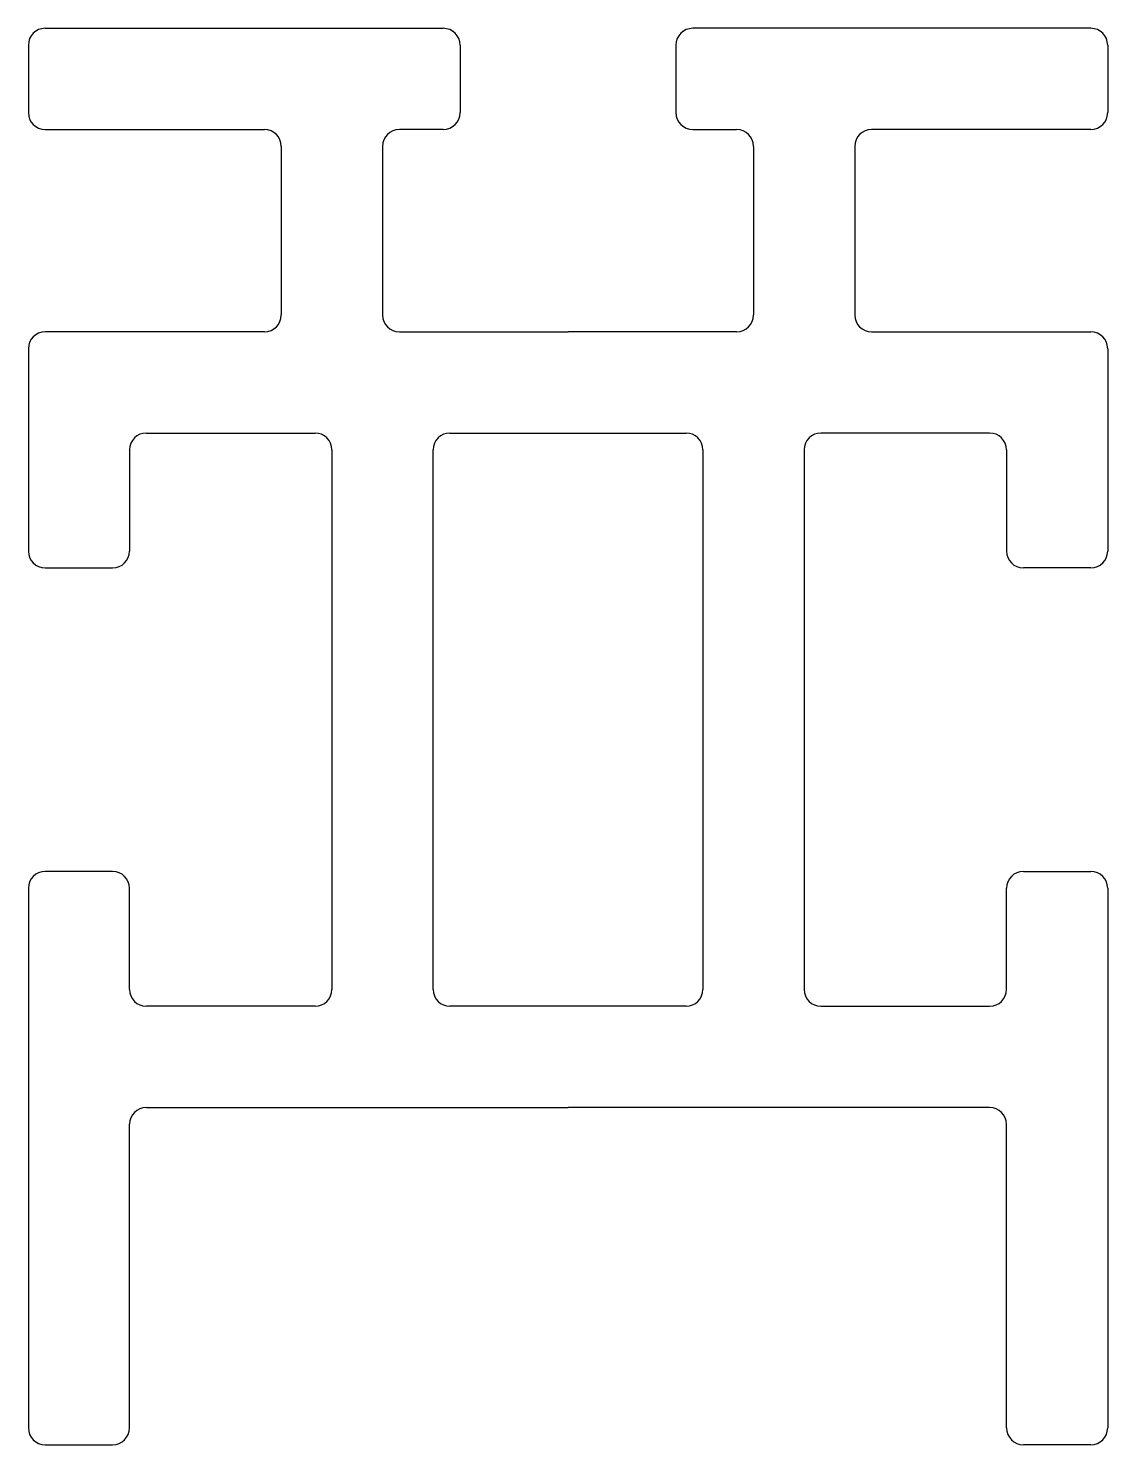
# Model space of a CAD drawing. Extents: x 2616.1 to 2648.1, y 1983.3 to 2025.3.
import ezdxf

# ---------------------------------------------------------------- set-up
doc = ezdxf.new("R2010")
doc.units = 0
doc.layers.get('0').update_dxf_attribs({"linetype": 'CONTINUOUS'})

msp = doc.modelspace()

# ---------------------------------------------------------------- linework, layer by layer
for p, q in [((2616.64, 2025.314), (2628.44, 2025.314)), ((2647.64, 2025.314), (2635.84, 2025.314)), ((2616.14, 2024.814), (2616.14, 2022.814)), ((2628.94, 2024.814), (2628.94, 2022.814)), ((2635.34, 2024.814), (2635.34, 2022.814)), ((2648.14, 2024.814), (2648.14, 2022.814)), ((2616.64, 2022.314), (2623.14, 2022.314)), ((2628.44, 2022.314), (2627.14, 2022.314)), ((2635.84, 2022.314), (2637.14, 2022.314)), ((2647.64, 2022.314), (2641.14, 2022.314)), ((2623.64, 2021.814), (2623.64, 2016.814)), ((2626.64, 2021.814), (2626.64, 2016.814)), ((2637.64, 2021.814), (2637.64, 2016.814)), ((2640.64, 2021.814), (2640.64, 2016.814)), ((2623.14, 2016.314), (2616.64, 2016.314)), ((2627.14, 2016.314), (2632.14, 2016.314)), ((2637.14, 2016.314), (2632.14, 2016.314)), ((2641.14, 2016.314), (2647.64, 2016.314)), ((2616.14, 2015.814), (2616.14, 2009.814)), ((2648.14, 2015.814), (2648.14, 2009.814)), ((2619.64, 2013.314), (2624.64, 2013.314)), ((2628.64, 2013.314), (2635.64, 2013.314)), ((2644.64, 2013.314), (2639.64, 2013.314)), ((2619.14, 2012.814), (2619.14, 2009.814)), ((2625.14, 2012.814), (2625.14, 1996.814)), ((2628.14, 1996.814), (2628.14, 2012.814)), ((2636.14, 2012.814), (2636.14, 1996.814)), ((2639.14, 2012.814), (2639.14, 1996.814)), ((2645.14, 2012.814), (2645.14, 2009.814)), ((2616.64, 2009.314), (2618.64, 2009.314)), ((2647.64, 2009.314), (2645.64, 2009.314)), ((2618.64, 2000.314), (2616.64, 2000.314)), ((2645.64, 2000.314), (2647.64, 2000.314)), ((2616.14, 1999.814), (2616.14, 1983.814)), ((2619.14, 1996.814), (2619.14, 1999.814)), ((2645.14, 1996.814), (2645.14, 1999.814)), ((2648.14, 1999.814), (2648.14, 1983.814)), ((2624.64, 1996.314), (2619.64, 1996.314)), ((2635.64, 1996.314), (2628.64, 1996.314)), ((2639.64, 1996.314), (2644.64, 1996.314)), ((2619.64, 1993.314), (2632.14, 1993.314)), ((2644.64, 1993.314), (2632.14, 1993.314)), ((2619.14, 1983.814), (2619.14, 1992.814)), ((2645.14, 1983.814), (2645.14, 1992.814)), ((2616.64, 1983.314), (2618.64, 1983.314)), ((2647.64, 1983.314), (2645.64, 1983.314))]:
    msp.add_line(p, q)
for centre, start, end in [((2616.64, 2024.814), 90, 180), ((2628.44, 2024.814), 0, 90), ((2635.84, 2024.814), 90, 180), ((2647.64, 2024.814), 0, 90), ((2616.64, 2022.814), 180, 270), ((2628.44, 2022.814), 270, 360), ((2635.84, 2022.814), 180, 270), ((2647.64, 2022.814), 270, 360), ((2623.14, 2021.814), 0, 90), ((2627.14, 2021.814), 90, 180), ((2637.14, 2021.814), 0, 90), ((2641.14, 2021.814), 90, 180), ((2623.14, 2016.814), 270, 360), ((2627.14, 2016.814), 180, 270), ((2637.14, 2016.814), 270, 360), ((2641.14, 2016.814), 180, 270), ((2616.64, 2015.814), 90, 180), ((2647.64, 2015.814), 0, 90), ((2619.64, 2012.814), 90, 180), ((2624.64, 2012.814), 0, 90), ((2628.64, 2012.814), 90, 180), ((2635.64, 2012.814), 0, 90), ((2639.64, 2012.814), 90, 180), ((2644.64, 2012.814), 0, 90), ((2616.64, 2009.814), 180, 270), ((2618.64, 2009.814), 270, 360), ((2645.64, 2009.814), 180, 270), ((2647.64, 2009.814), 270, 360), ((2616.64, 1999.814), 90, 180), ((2618.64, 1999.814), 0, 90), ((2645.64, 1999.814), 90, 180), ((2647.64, 1999.814), 0, 90), ((2619.64, 1996.814), 180, 270), ((2624.64, 1996.814), 270, 360), ((2628.64, 1996.814), 180, 270), ((2635.64, 1996.814), 270, 360), ((2639.64, 1996.814), 180, 270), ((2644.64, 1996.814), 270, 360), ((2619.64, 1992.814), 90, 180), ((2644.64, 1992.814), 0, 90), ((2616.64, 1983.814), 180, 270), ((2618.64, 1983.814), 270, 360), ((2645.64, 1983.814), 180, 270), ((2647.64, 1983.814), 270, 360)]:
    msp.add_arc(centre, 0.5, start, end)

doc.saveas('drawing.dxf')
